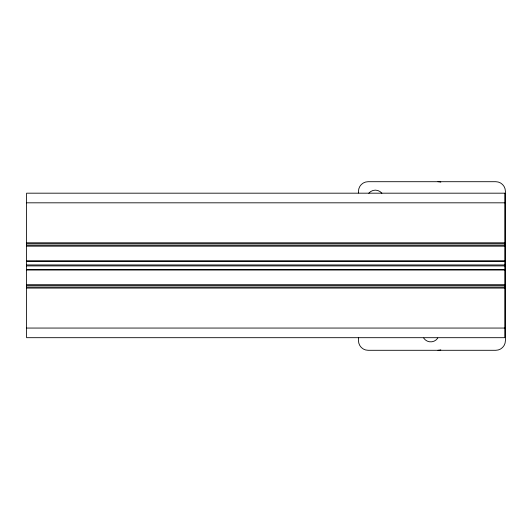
<?xml version="1.0" encoding="UTF-8"?>
<svg xmlns="http://www.w3.org/2000/svg" width="532" height="532" viewBox="0 0 532 532"><rect width="100%" height="100%" fill="white"/><g stroke="black" fill="none" stroke-linecap="round" stroke-linejoin="round"><path stroke-width="0.8" d="M26.6 202.818L504.775 202.818M26.6 242.798L504.775 242.798M26.6 243.762L504.775 243.762M26.6 245.205L504.775 245.205M26.6 246.17L504.775 246.183M26.6 260.846L504.775 260.846M26.6 261.325L504.775 261.325M26.6 264.956L504.775 264.956M26.6 265.914L504.775 265.914M26.6 269.551L504.775 269.551M26.6 270.03L504.775 270.03M26.6 284.706L504.775 284.693M26.6 285.664L504.775 285.664M26.6 287.114L504.775 287.114M26.6 288.078L504.775 288.078M26.6 328.058L504.775 328.058M358.482 192.996L358.482 191.334A9.636 9.636 0 0 1 368.117 181.705L495.764 181.705A9.636 9.636 0 0 1 505.4 191.334L505.4 340.666A9.636 9.636 0 0 1 495.764 350.295L368.117 350.295A9.636 9.636 0 0 1 358.482 340.666L358.482 337.348M437.789 338.053A8.432 8.432 0 0 1 423.678 338.053M368.796 193.249A8.432 8.432 0 0 1 381.883 193.249M440.802 349.87A9.636 9.636 0 0 1 437.962 350.295M437.962 181.705A9.636 9.636 0 0 1 440.802 182.13M504.775 193.183L26.6 193.183L26.6 337.687L504.775 337.687L504.775 193.183"/></g></svg>
